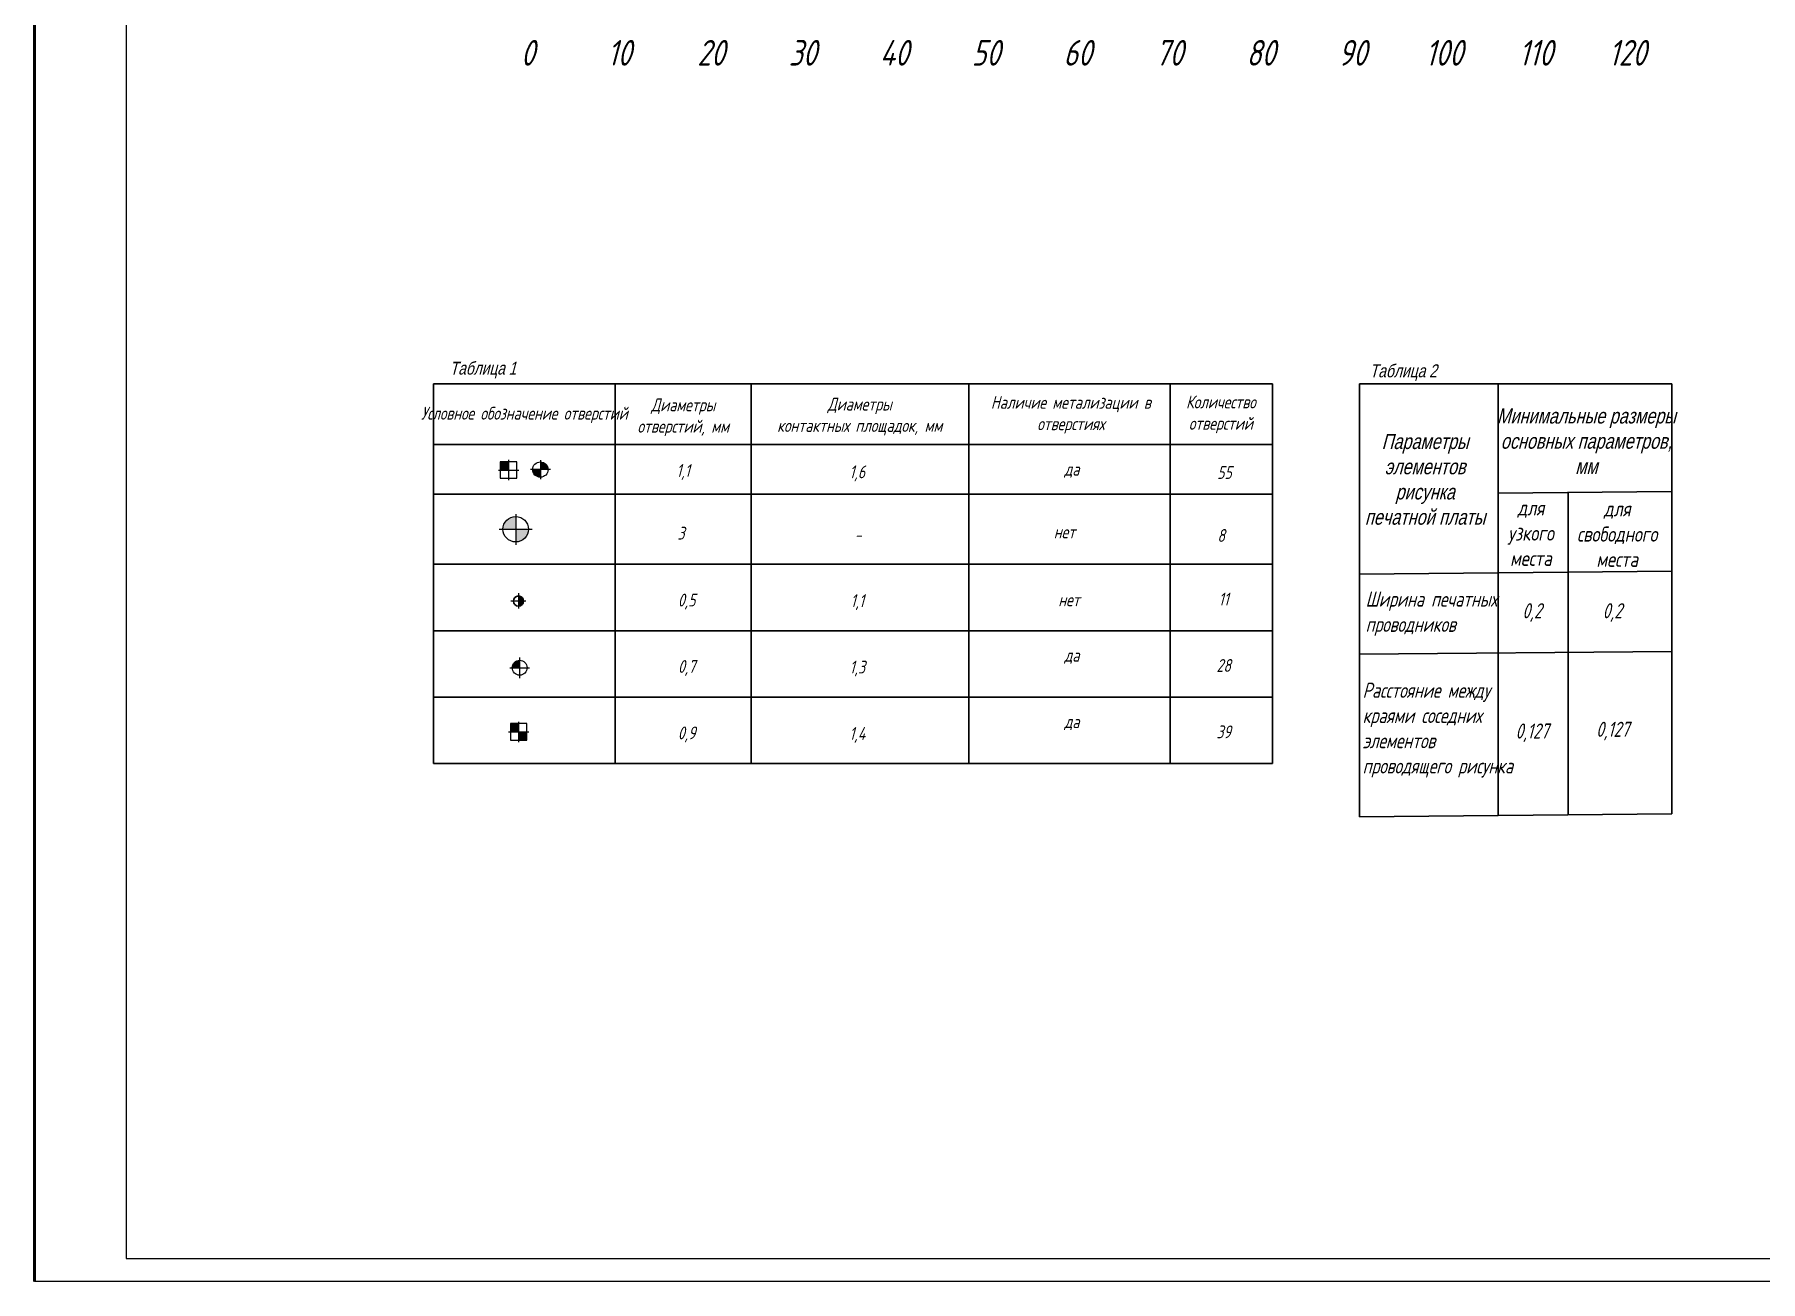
# Model space of a CAD drawing. Header units: millimetres. Extents: x 4478846 to 4492776, y 3796523 to 3799112.
# Drawn here: x 4481602.4 to 4481979.1, y 3797670.5 to 3797942.8 of the extents above; entities that cross this region are included whole.
import ezdxf

# ---------------------------------------------------------------- set-up
doc = ezdxf.new("R2010")
doc.units = ezdxf.units.MM
doc.linetypes.add('ACAD_ISO08W100', pattern=[36, 24, -3, 6, -3])
doc.layers.get('0').update_dxf_attribs({"lineweight": 25})
for name, color, linetype in [('MultiLayer', 9, 'Continuous'), ('RAHMEN025', 7, 'Continuous'), ('TopLayer', 1, 'Continuous'), ('Размеры', 7, 'Continuous')]:
    doc.layers.add(name, color=color, linetype=linetype)
for name, color, linetype, lineweight in [('Tonkaya', 3, 'Continuous', 25), ('TXT', 220, 'Continuous', 20), ('Рамка', 7, 'Continuous', 60)]:
    doc.layers.add(name, color=color, linetype=linetype, lineweight=lineweight)
doc.styles.add('ESKD', font='standarteskd.shx', dxfattribs={"width": 0.8, "oblique": 15})
doc.styles.add('ЕСКД', font='isocpeui.ttf', dxfattribs={"width": 0.8})
doc.styles.add('стиль1', font='romans.shx', dxfattribs={"width": 0.75, "oblique": 15, "height": 3.5})

msp = doc.modelspace()

# ---------------------------------------------------------------- hatches: boundary and pattern name
at = {"layer": 'Tonkaya'}
h = msp.add_hatch(color=7, dxfattribs=at)
h.dxf.hatch_style = 1
h.paths.add_polyline_path([(4481712.77945, 3797849.4869), (4481712.77945, 3797847.80918), (4481714.45717, 3797847.80918, 0.414213562)])
h.paths.add_polyline_path([(4481712.77945, 3797847.80918), (4481711.10173, 3797847.80918, 0.414213562), (4481712.77945, 3797846.13146)])
h = msp.add_hatch(color=7, dxfattribs=at)
h.dxf.hatch_style = 1
h.paths.add_polyline_path([(4481707.40529, 3797837.56136, 0.41421404), (4481704.62128, 3797834.77736), (4481707.40529, 3797834.77736)])
h.paths.add_polyline_path([(4481710.18928, 3797834.77736), (4481707.40529, 3797834.77736), (4481707.40529, 3797831.99336, 0.414213084)])
at = {"layer": 'TXT'}
h = msp.add_hatch(color=0, dxfattribs=at)
h.dxf.hatch_style = 1
h.paths.add_polyline_path([(4481708.25657, 3797806.16097, 0.414213562), (4481706.63057, 3797804.53498), (4481708.25657, 3797804.53498)])
at = {"layer": 'Размеры', "lineweight": 30}
h = msp.add_hatch(color=0, dxfattribs=at)
h.dxf.hatch_style = 1
edge = h.paths.add_edge_path()
edge.add_line((4481709.10386, 3797819.36692), (4481707.99513, 3797819.0968))
edge.add_line((4481707.99513, 3797819.0968), (4481707.99513, 3797817.98711))
edge.add_arc((4481708.10926, 3797819.03076), 1.04987, 263.7592025, 378.6746193)
edge = h.paths.add_edge_path()
edge.add_line((4481707.99513, 3797820.20649), (4481707.99513, 3797819.0968))
edge.add_line((4481707.99513, 3797819.0968), (4481709.10386, 3797819.36692))
edge.add_arc((4481707.92216, 3797818.95824), 1.25038, 19.0774453, 86.6543092)

# ---------------------------------------------------------------- linework, layer by layer
for p, q in [((4481622.3779, 3798259.51068), (4481622.3779, 3797675.51068)), ((4481622.3779, 3797675.51068), (4482437.3779, 3797675.51068))]:
    msp.add_line(p, q)
at = {"color": 7, "linetype": 'Continuous'}
for p, q in [((4481703.63124, 3797847.71139), (4481708.06022, 3797847.71139)), ((4481707.61676, 3797849.51459), (4481704.01037, 3797849.51459)), ((4481704.01037, 3797849.51459), (4481704.01037, 3797845.90819)), ((4481705.81356, 3797849.93246), (4481705.81234, 3797845.45957)), ((4481707.61676, 3797845.90819), (4481707.61676, 3797849.51459)), ((4481704.01037, 3797845.90819), (4481707.61676, 3797845.90819)), ((4481709.83687, 3797792.32649), (4481706.23047, 3797792.32649)), ((4481706.23047, 3797792.32649), (4481706.23047, 3797788.7201)), ((4481708.03367, 3797792.74436), (4481708.03245, 3797788.27147)), ((4481709.83687, 3797788.7201), (4481709.83687, 3797792.32649)), ((4481709.83687, 3797788.7201), (4481709.83687, 3797792.32649)), ((4481705.85135, 3797790.5233), (4481710.28033, 3797790.5233)), ((4481706.23047, 3797788.7201), (4481709.83687, 3797788.7201))]:
    msp.add_line(p, q, dxfattribs=at)
at = {"color": 7}
for points in [[(4481705.81356, 3797847.71139), (4481705.81356, 3797849.51459), (4481704.01037, 3797847.71139), (4481704.01037, 3797849.51459)], [(4481705.81356, 3797847.71139), (4481705.81356, 3797849.51459), (4481704.01037, 3797847.71139), (4481704.01037, 3797849.51459)], [(4481708.03367, 3797790.5233), (4481708.03367, 3797792.32649), (4481706.23047, 3797790.5233), (4481706.23047, 3797792.32649)], [(4481708.03367, 3797790.5233), (4481708.03367, 3797792.32649), (4481706.23047, 3797790.5233), (4481706.23047, 3797792.32649)], [(4481708.03367, 3797790.5233), (4481708.03367, 3797788.7201), (4481709.83687, 3797790.5233), (4481709.83687, 3797788.7201)], [(4481708.03367, 3797790.5233), (4481708.03367, 3797788.7201), (4481709.83687, 3797790.5233), (4481709.83687, 3797788.7201)]]:
    msp.add_solid(points, dxfattribs=at)
at = {"layer": 'MultiLayer', "color": 0}
msp.add_circle((4481708.25657, 3797804.53498), 1.626, dxfattribs=at)
at = {"layer": 'RAHMEN025'}
msp.add_line((4482442.3779, 3797670.51068), (4481602.3779, 3797670.51068), dxfattribs=at)
at = {"layer": 'Tonkaya', "color": 7, "lineweight": 30}
for p, q in [((4481689.43381, 3797866.49605), (4481872.58323, 3797866.49605)), ((4481689.43381, 3797866.49605), (4481689.43381, 3797843.53809)), ((4481729.0801, 3797866.49605), (4481729.0801, 3797783.61395)), ((4481758.78101, 3797866.49605), (4481758.78101, 3797783.61395)), ((4481806.32368, 3797866.49605), (4481806.32368, 3797783.61395)), ((4481850.20927, 3797866.49605), (4481850.20927, 3797783.61395)), ((4481872.58323, 3797866.49605), (4481872.58323, 3797783.61395)), ((4481891.55614, 3797866.49605), (4481891.55614, 3797771.99732)), ((4481891.55614, 3797866.49605), (4481959.70151, 3797866.49605)), ((4481921.78424, 3797866.49605), (4481921.78424, 3797772.31631)), ((4481959.69592, 3797866.49605), (4481959.69592, 3797772.62732)), ((4481689.43381, 3797783.61395), (4481689.43381, 3797855.53809)), ((4481689.43381, 3797853.26477), (4481872.58323, 3797853.26477)), ((4481872.58323, 3797842.47286), (4481689.43381, 3797842.47286)), ((4481689.43381, 3797783.61395), (4481689.43381, 3797841.03259)), ((4481921.78424, 3797842.66915), (4481959.61481, 3797843.01171)), ((4481937.09099, 3797842.80775), (4481937.09099, 3797772.31631)), ((4481689.43381, 3797831.53809), (4481689.43381, 3797783.61395)), ((4481689.43381, 3797827.13044), (4481872.58323, 3797827.13044)), ((4481891.55614, 3797824.99036), (4481959.69592, 3797825.60736)), ((4481689.43381, 3797817.03259), (4481689.43381, 3797812.62494)), ((4481689.43381, 3797812.62494), (4481872.58323, 3797812.62494)), ((4481891.55614, 3797807.47652), (4481959.69592, 3797808.09352)), ((4481689.43381, 3797798.11944), (4481872.58323, 3797798.11944)), ((4481689.43381, 3797783.61395), (4481872.58323, 3797783.61395)), ((4481891.55614, 3797772.00529), (4481959.69592, 3797772.62732))]:
    msp.add_line(p, q, dxfattribs=at)
at = {"layer": 'Tonkaya', "color": 7}
for p, q in [((4481714.9679, 3797847.80918), (4481710.59101, 3797847.80918)), ((4481712.77945, 3797849.88289), (4481712.77945, 3797845.73548)), ((4481709.58312, 3797819.0968), (4481706.35423, 3797819.0968)), ((4481707.99513, 3797820.81196), (4481707.99513, 3797817.47016))]:
    msp.add_line(p, q, dxfattribs=at)
at = {"layer": 'Tonkaya', "color": 7, "lineweight": -2}
for p, q in [((4481707.40529, 3797838.08329), (4481707.40529, 3797831.40169)), ((4481703.78608, 3797834.77736), (4481711.02449, 3797834.77736))]:
    msp.add_line(p, q, dxfattribs=at)
at = {"layer": 'Tonkaya', "color": 7}
for centre, radius in [((4481712.77945, 3797847.80918), 1.67772), ((4481707.40528, 3797834.77736), 2.784)]:
    msp.add_circle(centre, radius, dxfattribs=at)
at = {"layer": 'TopLayer', "color": 0, "linetype": 'ACAD_ISO08W100'}
for p, q in [((4481708.25657, 3797806.78204), (4481708.25657, 3797802.28792)), ((4481706.09525, 3797804.53498), (4481710.41789, 3797804.53498))]:
    msp.add_line(p, q, dxfattribs=at)
at = {"layer": 'TopLayer', "color": 0, "lineweight": 30}
msp.add_circle((4481707.99513, 3797819.0968), 1.10969, dxfattribs=at)
at = {"layer": 'Рамка'}
msp.add_line((4481602.3779, 3798264.51068), (4481602.3779, 3797670.51068), dxfattribs=at)

# ---------------------------------------------------------------- texts
at = {"layer": 'Tonkaya', "color": 7, "lineweight": 30, "attachment_point": 5, "style": 'стиль1'}
for s, insert, char_height, width in [('0', (4481710.01066, 3797938.8208, -119.48881), 5.6, 108), ('10', (4481730.01066, 3797938.8208, -119.48881), 5.6, 108), ('20', (4481750.01066, 3797938.8208, -119.48881), 5.6, 108), ('30', (4481770.01066, 3797938.8208, -119.48881), 5.6, 108), ('40', (4481790.01066, 3797938.8208, -119.48881), 5.6, 108), ('50', (4481810.01066, 3797938.8208, -119.48881), 5.6, 108), ('60', (4481830.01066, 3797938.8208, -119.48881), 5.6, 108), ('70', (4481850.01066, 3797938.8208, -119.48881), 5.6, 108), ('80', (4481870.01066, 3797938.8208, -119.48881), 5.6, 108), ('90', (4481890.01066, 3797938.8208, -119.48881), 5.6, 108), ('100', (4481910.01066, 3797938.8208, -119.48881), 5.6, 108), ('110', (4481930.01066, 3797938.8208, -119.48881), 5.6, 108), ('120', (4481950.01066, 3797938.8208, -119.48881), 5.6, 108), ('Диаметры отверстий, мм', (4481743.95249, 3797859.22057), 2.8, 29.518312), ('Диаметры\\Pконтактных площадок, мм', (4481782.46868, 3797859.38384), 2.8, 45.6056495), ('Наличие метализации в отверстиях', (4481828.55185, 3797859.76553), 2.8, 45.8608706), ('Количество отверстий', (4481861.29051, 3797859.85128), 2.8, 24.136366), ('Условное обозначение отверстий', (4481709.29936, 3797859.72771), 2.8, 42.5658369), ('1,1', (4481743.93267, 3797847.27728), 2.8, 54), (' 1,6', (4481781.23768, 3797846.9842), 2.8, 54), ('да', (4481828.77075, 3797847.66754), 2.8, 54), ('55', (4481862.08081, 3797847.16391), 2.8, 54), ('3', (4481743.47435, 3797833.92356, -59.74441), 2.8, 54), ('-', (4481782.10859, 3797833.55316, -59.74441), 2.8, 54), ('нет', (4481827.16789, 3797834.19671), 2.8, 54), ('8', (4481861.349, 3797833.41737, -59.74441), 2.8, 54), ('0,5', (4481744.70668, 3797818.99045), 2.8, 54), (' 1,1', (4481781.25762, 3797818.86212), 2.8, 54), ('нет', (4481828.15011, 3797819.36542), 2.8, 54), ('11', (4481861.90542, 3797819.54051, -59.74441), 2.8, 54), ('0,7', (4481744.70668, 3797804.48495), 2.8, 54), ('да', (4481828.77075, 3797807.02771), 2.8, 54), ('28', (4481861.90542, 3797805.03501, -59.74441), 2.8, 54), (' 1,3', (4481781.25762, 3797804.35663), 2.8, 54), ('0,9', (4481744.70668, 3797789.97946), 2.8, 54), (' 1,4', (4481781.25762, 3797789.85113), 2.8, 54), ('да', (4481828.77075, 3797792.52221), 2.8, 54), ('39', (4481861.90542, 3797790.52952, -59.74441), 2.8, 54)]:
    msp.add_mtext(s, dxfattribs=dict(at, insert=insert, char_height=char_height, width=width))
at = {"layer": 'Tonkaya', "color": 7}
for s, insert, char_height, width, attachment_point, style in [('Таблица 1', (4481700.26027, 3797869.54332), 2.8, 38.88, 5, 'ESKD'), ('Таблица 2', (4481901.10549, 3797868.96336), 2.831098, 55.0365514, 5, 'ESKD'), ('Минимальные размеры\\Pосновных параметров, мм', (4481941.0665, 3797854.01541), 3.302948, 38.1730881, 5, 'ESKD'), ('Параметры элементов рисунка\\Pпечатной платы', (4481905.87, 3797845.65916), 3.302948, 28.2299213, 5, 'ESKD'), ('{\\fISOCPEUR|b0|i1|c204|p34;для узкого места}', (4481928.97158, 3797833.93586), 3.302948, 13.4682134, 5, 'ЕСКД'), ('{\\fISOCPEUR|b0|i1|c204|p34;для свободного места}', (4481947.80712, 3797833.72066), 3.302948, 11.9671598, 5, 'ЕСКД'), ('{\\fISOCPEUR|b0|i0|c204|p34;Ширина печатных проводников}', (4481892.88195, 3797816.32417), 3.302948, 33.8117682, 4, 'стиль1'), ('{\\fISOCPEUR|b0|i0|c204|p34;0,2}', (4481929.20426, 3797816.60022), 3.302948, 66.0438617, 5, 'стиль1'), ('{\\fISOCPEUR|b0|i0|c204|p34;0,2}', (4481946.73172, 3797816.60022), 3.302948, 66.0438617, 5, 'стиль1'), ('{\\fISOCPEUR|b0|i0|c204|p34;Расстояние между краями соседних\\Pэлементов проводящего рисунка}', (4481892.23091, 3797790.91125), 3.302948, 33.3951206, 4, 'стиль1'), ('{\\fISOCPEUR|b0|i0|c204|p34;0,127}', (4481929.20683, 3797790.32923), 3.302948, 66.0438617, 5, 'стиль1'), ('{\\fISOCPEUR|b0|i0|c204|p34;0,127}', (4481946.7979, 3797790.71286), 3.302948, 66.0438617, 5, 'стиль1')]:
    msp.add_mtext(s, dxfattribs=dict(at, insert=insert, char_height=char_height, width=width, attachment_point=attachment_point, style=style))

doc.saveas('drawing.dxf')
